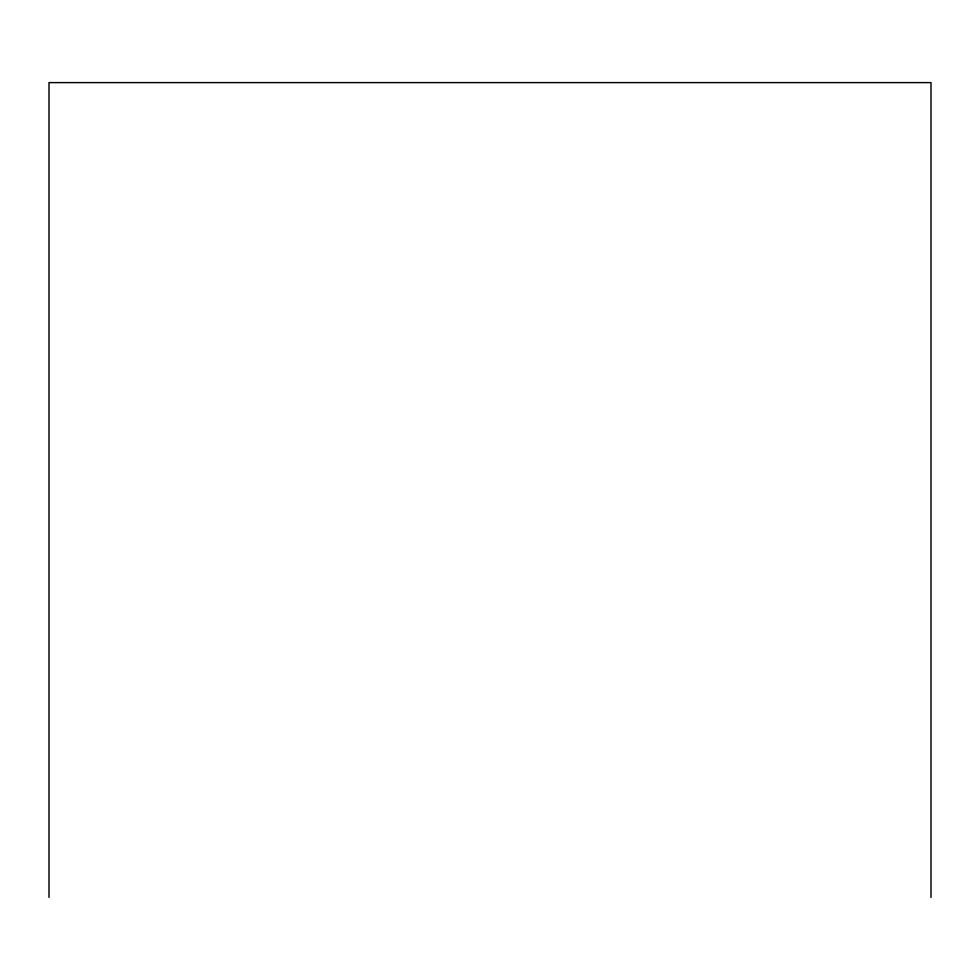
<?xml version="1.0" encoding="UTF-8"?>
<svg xmlns="http://www.w3.org/2000/svg" width="980" height="980" viewBox="0 0 980 980"><rect width="100%" height="100%" fill="white"/><g stroke="black" fill="none" stroke-linecap="round" stroke-linejoin="round"><path stroke-width="1.47" d="M931 897.386L931 82.614L49 82.614L49 897.386"/></g></svg>
